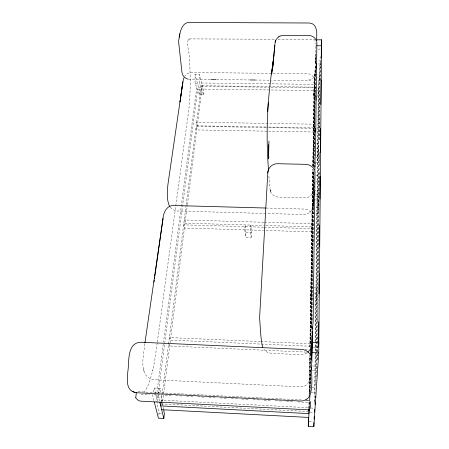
<?xml version="1.0" encoding="UTF-8"?>
<svg xmlns="http://www.w3.org/2000/svg" width="449" height="449" viewBox="0 0 449 449"><rect width="100%" height="100%" fill="white"/><g stroke="black" fill="none" stroke-linecap="round" stroke-linejoin="round"><path stroke-width="0.34" stroke-dasharray="2.25 1.68" d="M315.815 384.703L316.18 352.454M316.186 351.752L319.267 77.666L317.987 77.649M316.13 376.784L316.399 352.263M316.41 351.561L319.475 74.848L314.945 74.798L313.52 166.5M317.095 368.158L317.106 366.76M317.179 359.75L317.348 343.631M317.353 342.929L319.346 151.588M319.475 139.673L319.913 97.624M320.092 80.102L320.26 63.977L317.589 63.954M317.426 359.89L317.589 343.788M317.595 343.087L317.668 336.088M317.819 321.383L318.229 281.472M318.313 273.071L319.351 171.552M319.424 164.547L319.542 152.643M319.671 140.043L319.918 116.24M320.283 80.528L320.474 61.625M314.614 401.827L315.327 342.323M315.338 341.622L318.352 90.305L317.117 90.288M314.822 401.906L314.861 398.398M314.912 394.188L315.529 342.29M315.535 341.588L318.543 87.701L317.297 87.69M312.549 320.193L312.616 315.288M313.105 281.663L313.172 276.758M313.677 241.73L313.739 237.527M314.278 200.4L314.294 198.997M308.878 408.528L308.991 401.518M309.08 395.906L309.743 355.249M309.877 346.836L312.751 169.469M312.807 165.962L314.087 87.14L202.314 85.753L201.893 89.082L314.031 90.518L314.188 87.757L269.535 87.201M309.035 407.922L309.137 401.614M309.226 396.007L309.855 356.764M310.012 347.094L312.869 169.643M312.925 166.141L314.244 84.361L201.584 83.003L201.163 86.348L201.893 89.082M309.945 356.826L309.675 393.84M310.102 347.026L312.947 169.2M312.992 166.399L314.115 99.975L315.978 42.767M310.388 357.797L309.849 392.123L315.731 392.409M310.607 343.788L313.318 170.777M313.385 166.573L314.777 77.615L317.342 77.643M310.079 387.7L310.394 367.4M310.405 366.698L310.534 358.302M310.764 343.603L313.453 170.699M310.73 357.836L310.568 366.126M311.039 337.592L312.785 224.113C313.559 217.939 312.279 209.234 304.366 209.077L266.566 208.044M313.621 170.62L313.329 188.844C311.842 197.319 317.039 213.432 304.113 214.549L266.364 213.494M313.677 167.112L314.929 84.951C315.726 79.973 313.368 73.698 307.486 73.731L191.431 72.485C188.81 72.53 186.206 73.877 184.797 76.111M311.454 337.76L311.494 334.96M311.6 327.955L313.946 172.483M314.019 167.584L315.024 101.053M315.086 96.849L315.501 69.539M311.769 328.045L313.739 196.213M313.812 191.527L314.098 172.377M314.171 167.466L314.294 159.053M314.339 156.246L315.164 100.851M315.232 96.642L315.417 84.025M315.467 80.517L315.636 69.298M315.731 62.983L315.765 60.884M316.708 96.305L313.683 96.266L315.995 53.061M310.461 370.128C310.966 377.149 309.322 387.257 300.162 386.881L153.631 379.708C137.439 376.548 144.034 354.429 144.859 343.395M315.484 69.421C316.365 74.59 313.149 80.792 307.357 80.624L271.78 80.208M315.754 62.518L315.995 56.299M309.013 408.349L309.333 402.096M309.765 393.762L310.949 370.835M309.204 408.876L309.316 406.794M309.355 406.098L309.58 401.928M310.113 392.202L310.377 387.335M310.568 383.861L310.949 376.913M314.289 178.511C314.289 185.633 314.839 197.874 304.703 197.846L278.47 197.122C275.271 197.128 272.274 195.147 270.859 192.301M313.621 193.968L312.88 207.393L314.805 207.444M314.289 181.884L313.829 190.196L319.16 190.331L319.346 187.559M314.008 191.375L314.317 185.875M313.683 96.266L315.434 66.514M315.636 63.051L316.001 56.827M251.137 237.392L251.462 232.531L250.761 225.089L250.424 230.006L251.137 237.392L245.597 237.218L244.784 229.837L245.148 224.927L245.951 232.363L245.597 237.218M319.329 192.885L319.099 196.32L313.739 196.185M320.485 56.591L317.92 96.322L320.479 60.924L317.785 60.901M203.666 94.784L203.992 92.118L199.334 74.489L195.018 74.439A60.649 9.934 89.9 0 1 195.068 83.267L199.547 94.728L203.666 94.784L199.373 83.318A60.682 9.547 90 0 0 199.334 74.489M158.862 414.921L159.03 413.608L155.747 394.744M199.547 94.728L199.884 92.062L195.018 74.439M161.298 401.417L161.46 400.138L309.035 407.731M186.122 205.221L161.741 397.921L156.252 397.64L156.796 393.47M186.212 204.525L200.995 87.65L196.763 87.6L163.52 342.026M162.229 405.239L162.386 403.965L308.132 411.537M162.718 401.344L187.317 205.244M187.407 204.548L201.803 89.806L197.599 89.755L158.351 392.723M157.268 401.058L158.261 393.419M156.886 392.774L163.425 342.722M157.217 342.856L154.703 360.727L152.716 370.391L152.868 369.791C150.853 377.497 148.933 385.551 144.281 392.162M157.307 342.166L188.692 110.555C190.533 94.419 190.488 78.109 189.607 61.906C190.483 54.441 185.864 45.832 188.473 38.895L275.316 39.259M306.914 353.026L303.35 354.525L301.127 354.682L271.353 353.341L267.104 352.145L263.776 349.199M141.053 394.188L149.73 394.351M138.129 391.708L302.216 399.992M278.116 39.276L314.519 39.518M317.853 49.087L320.642 49.109M210.39 79.495L188.485 79.142M216.671 79.568L249.459 79.95M255.038 80.012L271.084 80.203M195.068 83.267L199.373 83.318M314.188 87.65L316.674 87.678M201.163 86.348L268.839 87.196M314.036 90.249L316.506 90.283M199.884 92.062L203.992 92.118M313.728 93.56L316.741 93.6M265.847 127.022L197.285 125.832L196.623 122.201L313.598 124.177L313.424 127.847L266.549 127.033M266.004 127.516L196.106 126.304L196.769 129.913L313.357 131.995L313.531 128.347L266.7 127.527M316.006 175.677L320.137 175.772M315.928 181.783L320.081 181.884M310.512 80.107L308.688 79.714M316.264 194.035L318.908 194.097L318.004 207.533L315.445 207.46M315.524 199.973L313.531 199.917L312.79 213.236L314.721 213.286M316.186 199.99L318.846 200.058L317.937 213.376L315.366 213.303M265.668 213.471L176.889 210.991L172.865 209.778L169.98 206.91M263.832 222.261L184.258 219.954L185.072 223.159L263.501 225.465M264.534 222.283L311.999 223.658L311.819 226.885L264.203 225.488M263.552 227.216L183.641 224.848L184.46 228.03L263.484 230.399M264.253 227.233L311.92 228.648L311.741 231.847L264.186 230.421M245.951 232.363L251.462 232.531M260.369 341.549L169.38 337.575L170.401 340.101L309.889 346.235L310.068 343.715L261.071 341.577M313.424 347.571L317.87 347.767M305.073 349.575L308.57 349.732M306.285 352.111L169.66 346.005L168.628 343.519M312.571 365.969L317.359 366.193M312.313 370.739L316.388 370.93M312.055 387.796L316.006 387.992M152.997 392.061A75.522 15.26 -86.3 0 0 154.574 388.009L160.141 388.29L161.152 394.351M153.917 394.564L160.899 394.918M165.086 395.131L172.062 395.485M175.553 395.664L183.231 396.052M186.717 396.231L194.395 396.619M197.886 396.798L205.563 397.191M209.049 397.365L216.727 397.758M220.218 397.932L227.896 398.325M231.381 398.499L239.059 398.892M241.848 399.032L249.526 399.425M253.017 399.599L260.695 399.992M264.18 400.166L271.858 400.559M275.349 400.733L283.027 401.125M286.513 401.305L294.19 401.692M297.681 401.872L308.149 402.399L309.894 403.55M310.938 408.023L314.743 408.214M310.079 412.098L313.862 412.294M159.03 413.608L161.713 413.754M309.024 421.583L313.2 421.802M315.075 40.09L314.491 39.967L315.237 40.169M313.587 82.021L314.861 84.081L314.367 82.841M270.545 190.006L271.011 191.207L270.399 189.613M270.203 190.427L270.814 192.166L270.203 190.427L268.76 174.784M143.506 369.05L144.398 372.496M152.363 394.519L153.928 400.609M158.009 394.806L159.67 401.574M161.46 400.138L162.078 402.691M154.574 388.009L155.629 394.07M161.258 395.025L162.493 402.439M162.605 403.112L163.167 406.48M163.279 407.159L163.61 409.179M160.141 388.29A75.572 14.671 -86.4 0 1 157.84 394.132M313.744 143.54L313.071 157.128L317.718 157.223L318.526 143.629L313.744 143.54M313.666 148.686L312.987 162.19L317.656 162.291L318.47 148.782L313.666 148.686M311.494 287.164L310.803 298.007L316.051 298.203L316.91 287.36L311.494 287.164M311.393 293.769L310.697 304.467L315.973 304.669L316.837 293.977L311.393 293.769M188.81 39.248L189.383 39.136L188.81 39.248"/><path stroke-width="0.67" d="M268.558 155.629L268.833 157.206L268.558 155.629L268.53 158.895L268.631 144.713M316.584 39.394C316.994 33.254 317.522 23.219 308.929 23L189.141 22.45C182.614 22.517 180.728 29.931 179.572 35.05M318.566 341.487L318.751 321.854M319.02 293.809L319.211 273.475M319.464 246.832L319.671 225.101M319.913 199.154L320.131 176.451L319.901 179.241M320.361 152.183L320.586 128.341M320.811 104.505L321.046 79.961M321.26 57.528L321.338 49.115M308.547 417.379L308.255 426.253L313.84 426.55L318.734 352.88L321.63 39.826L316.741 39.798L316.708 41.779M313.84 426.55L313.89 422.515M312.156 347.515L312.386 331.401M311.819 360.934L312.639 326.928M314.524 195.107L314.569 191.6M314.85 171.967L314.94 165.659M314.974 163.554L315.063 157.245M315.423 132L315.473 128.493M315.871 100.447L315.922 96.939M316.326 68.893L316.405 63.281M309.019 409.045L308.94 413.624L160.736 405.896L161.219 402.057M310.568 356.197L310.708 347.099M311.179 355.967L311.359 344.063M311.331 357.494L311.612 338.563M315.456 156.589L316.871 42.189M311.954 360.693C310.579 372.255 313.772 384.855 309.737 395.883M268.53 158.576L268.957 141.182M273.261 61.305C267.312 97.439 265.645 134.105 268.558 170.609M314.917 166.921L315.131 162.925M308.906 410.431L308.974 409.039L308.901 410.291M311.522 359.722L312.42 342.357L318.829 342.632L318.549 347.15M308.255 426.253L309.204 408.876M309.619 401.232L309.922 395.676M311.365 369.269L311.477 367.187M314.384 169.885C312.886 166.63 309.518 164.441 305.943 164.34L277.431 163.717C272.397 163.526 267.834 167.887 267.795 172.916L259.561 318.296C260.538 327.922 260.403 337.811 262.676 347.24M314.07 419.063L314.244 416.285M314.502 412.115L314.676 409.336M314.979 404.47L315.108 402.388M315.411 397.522L315.495 396.136M319.89 184.634L320.081 181.884M321.248 45.416L321.63 39.826M268.283 102.299L267.587 111.801M312.594 328.887L313.172 320.485L315.035 171.894M321.276 49.946L321.579 45.792L316.652 45.753M274.754 45.293L272.768 67.103L275.203 41.69L275.916 39.854L278.386 36.986M273.593 57.652L273.811 55.407L271.651 74.046L273.177 61.956M154.276 401.962L158.446 418.204L163.829 418.49L164.396 413.894L163.722 409.853M267.795 172.916L268.047 170.917M153.962 282.208L154.254 280.137M154.45 278.762L154.647 277.375M154.838 276.012L162.976 218.719L144.96 342.699M180.229 100.559L180.032 101.94L182.743 82.352L183.944 77.632M180.425 99.178L182.883 81.903L167.954 184.242C167.208 191.549 166.405 199.491 169.587 206.344M162.925 218.876C163.397 212.938 166.439 205.457 173.466 205.507L265.864 208.027M179.858 33.787L178.567 41.347L181.946 72.261C182.249 75.005 184.062 77.497 186.582 78.631M179.084 37.245L179.353 36.049M309.917 408.786L310.534 405.666L310.326 401.462M136.361 392.645L135.738 397.747M310.231 349.344L307.795 352.364M309.395 396.512C307.357 399.43 303.85 401.193 300.286 401.03L137.085 392.757C123.548 391.545 127.808 375.297 128.341 366.648C128.818 357.864 128.577 341.97 141.379 342.273L301.554 349.384C305.096 349.569 308.401 351.584 310.281 354.581M279.952 36.06L283.459 35.342L308.833 35.454C312.021 35.493 315.007 37.48 316.304 40.382M278.341 37.014L280.002 36.032M211.092 79.507L215.975 79.563M250.155 79.956L255.038 80.012M312.274 352.594L318.734 352.88M305.718 400.166L308.519 400.312M307.98 409.814L141.525 401.204C139.083 401.311 137.063 399.672 135.744 397.758M161.668 409.696L308.732 417.435M187.053 78.783L187.996 79.086M132.887 391.612L135.076 392.443M159.838 402.248L163.829 418.49M275.36 41.589L275.237 42.111L275.838 40.354L275.36 41.589"/></g></svg>
